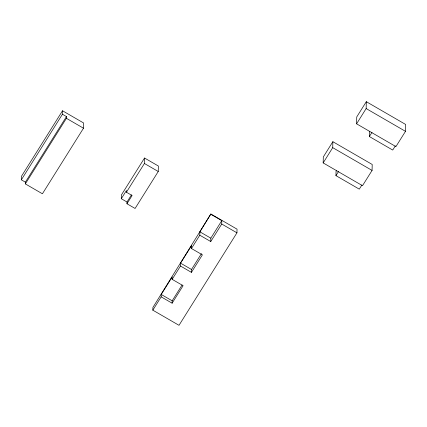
<?xml version="1.0" encoding="UTF-8"?>
<svg xmlns="http://www.w3.org/2000/svg" width="427" height="427" viewBox="0 0 427 427"><rect width="100%" height="100%" fill="white"/><g stroke="black" fill="none" stroke-linecap="round" stroke-linejoin="round"><path stroke-width="0.64" d="M25.38 182.153L21.35 179.82L21.43 176.346L62.513 110.769L83.617 122.987L83.5 128.207L42.417 193.783L25.337 183.893L25.38 182.153L66.463 116.582L62.433 114.249L62.513 110.769M25.337 183.893L66.42 118.322L66.463 116.582M127 202.014L121.3 198.715L121.38 194.99L144.54 158.022L158.374 166.028L158.252 171.494L135.087 208.461L126.958 203.754L127 202.014L131.468 194.883M126.958 203.754L132.114 195.523L126.413 192.225L126.456 190.485L121.3 198.715M126.413 192.225L144.417 163.488L144.54 158.022M152.834 310.167L152.898 307.461L210.863 213.996L237.033 229.15L236.948 232.832L179.009 325.315L152.834 310.167L161.171 296.856L161.23 294.465L172.204 276.942L172.15 279.338L183.103 285.679L172.124 303.197L161.171 296.856M172.124 303.197L172.177 300.805L182.094 284.98M180.488 266.026L180.552 263.144L191.531 245.621L191.461 248.509L202.414 254.85L191.44 272.367L180.488 266.026L172.15 279.338M191.44 272.367L191.504 269.485L201.421 253.659M191.461 248.509L199.799 235.202L199.879 231.824L210.863 213.996M199.799 235.202L210.751 241.543L210.831 238.165L221.805 220.642L210.853 214.306M210.751 241.543L221.73 224.02L221.805 220.642M323.164 162.911L323.303 156.96L332.863 141.695L372.205 164.47L372.072 170.426L362.507 185.692L323.164 162.911L332.729 147.651L332.863 141.695M361.893 184.987L359.288 189.15L335.948 175.636L336.044 171.419L336.695 170.378M356.588 123.825L356.748 116.945L366.307 101.685L405.65 124.46L405.495 131.335L395.93 146.6L356.588 123.825L366.152 108.559L366.307 101.685M395.322 145.901L392.712 150.058L369.371 136.544L369.488 131.404M21.35 179.82L62.433 114.249M335.948 175.636L338.552 171.473M369.371 136.544L371.976 132.386M366.152 108.559L405.495 131.335M332.729 147.651L372.072 170.426M66.42 118.322L83.5 128.207M144.417 163.488L158.252 171.494M221.73 224.02L236.948 232.832M199.879 231.824L210.831 238.165M180.552 263.144L191.504 269.485M161.23 294.465L172.177 300.805"/></g></svg>
